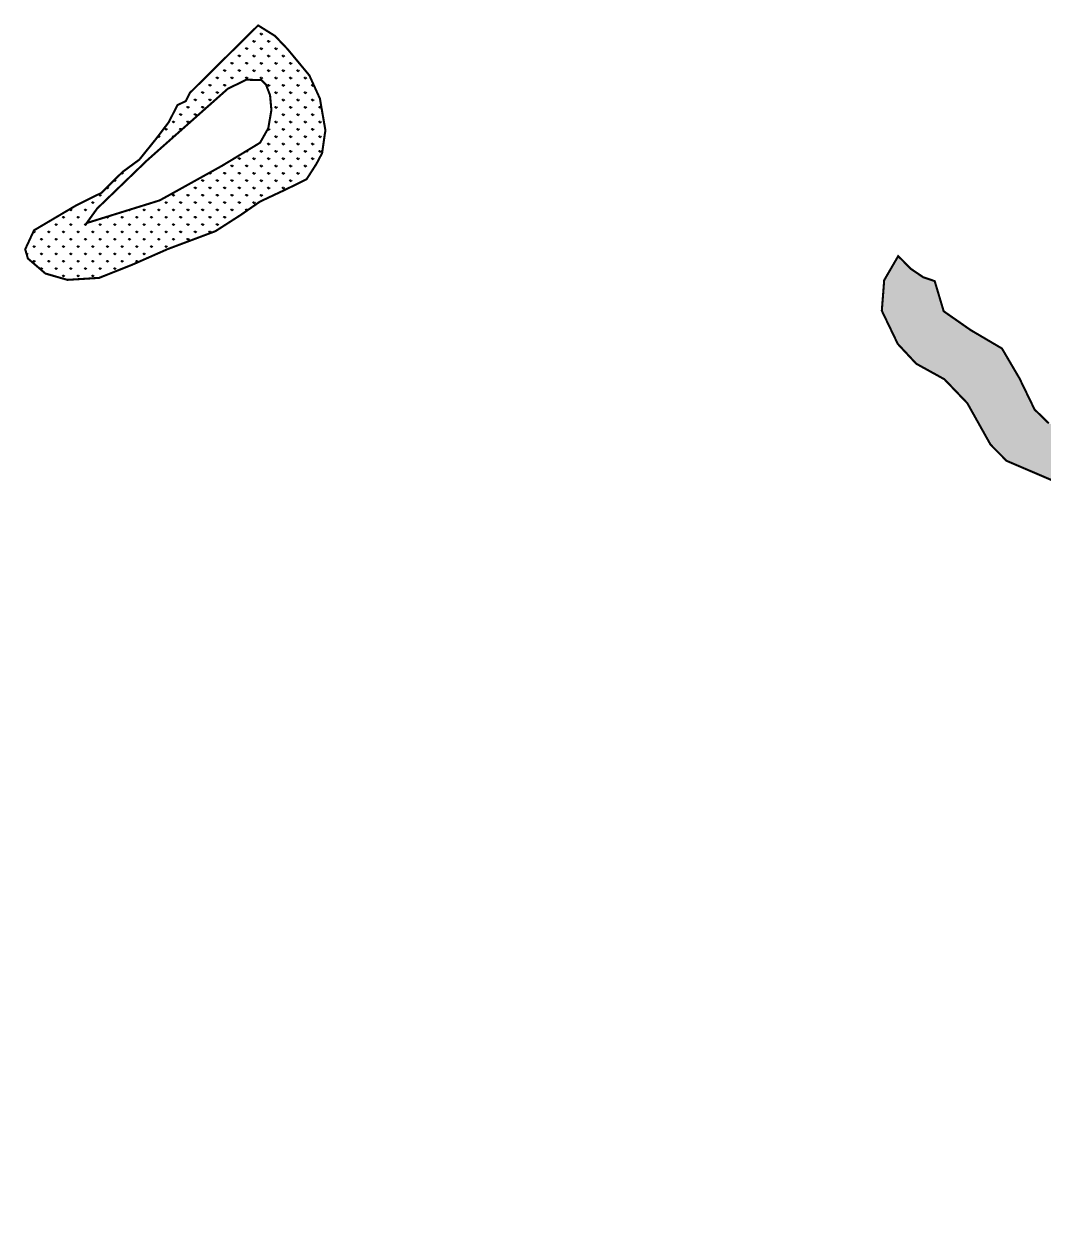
# Model space of a CAD drawing. Header units: metres. Extents: x 319750 to 415268, y 1725605 to 1842937.
# Drawn here: x 336290 to 337274, y 1785700 to 1786862 of the extents above; entities that cross this region are included whole.
import ezdxf

# ---------------------------------------------------------------- set-up
doc = ezdxf.new("R2010")
doc.units = ezdxf.units.M
doc.header["$MEASUREMENT"] = 0
doc.layers.add('MANGROOVES BUFFER ZONE', color=120, linetype='Continuous')

msp = doc.modelspace()

# ---------------------------------------------------------------- hatches: boundary and pattern name
at = {"layer": 'MANGROOVES BUFFER ZONE'}
h = msp.add_hatch(dxfattribs=at)
h.set_pattern_fill('GRASS', color=256, scale=10)
h.paths.add_polyline_path([(336475, 1786662.4), (336499.3, 1786678), (336517.9, 1786690.9), (336542.8, 1786702.6), (336562.8, 1786712.4), (336572.3, 1786727.2), (336577.8, 1786737.6), (336581, 1786759.7), (336575.7, 1786790.3), (336565.5, 1786812.7), (336544.5, 1786838), (336532.4, 1786850.7), (336516.1, 1786860.9), (336491.1, 1786836.2), (336470.8, 1786816.1), (336450.4, 1786795.9), (336446.3, 1786787.9), (336438.2, 1786783.9), (336430, 1786767.7), (336417.8, 1786751.6), (336401.5, 1786731.4), (336385.2, 1786719.4), (336364.9, 1786699.3), (336340.5, 1786687.2), (336299.9, 1786663.2), (336291.4, 1786644.9), (336294, 1786636), (336310.9, 1786621.5), (336332.1, 1786615.4), (336362.7, 1786617.3), (336394.9, 1786630.1), (336428.9, 1786645.1)])
h.paths.add_polyline_path([(336350.7, 1786670.2), (336360.8, 1786684.2), (336408.9, 1786730.6), (336486.9, 1786799.8), (336504.8, 1786808.5), (336519.3, 1786808.1), (336523.7, 1786803.7), (336527.6, 1786793.6), (336528.9, 1786779.2), (336525.9, 1786761.7), (336518, 1786747.7), (336481.2, 1786725.4), (336421.2, 1786692.1)], flags=16)
h = msp.add_hatch(dxfattribs=at)
h.set_pattern_fill('GRASS', color=256, scale=10)
h.paths.add_polyline_path([(337549, 1786351), (337526.8, 1786393.6), (337479.7, 1786421.2), (337438.9, 1786441.1), (337394.2, 1786448.6), (337330.4, 1786457.9), (337278.9, 1786477), (337265.2, 1786490.3), (337250.6, 1786520.4), (337233.7, 1786549.2), (337203.6, 1786566.9), (337177.5, 1786585.1), (337168.8, 1786614.2), (337157.8, 1786617.9), (337145.7, 1786626.1), (337137.7, 1786634.3), (337133.6, 1786638.3), (337120.1, 1786615.1), (337117.8, 1786585.6), (337133.2, 1786553.6), (337151, 1786534.5), (337178.2, 1786519.5), (337200.3, 1786496.4), (337222.7, 1786456.4), (337238.2, 1786440.8), (337285.2, 1786420.7), (337356.8, 1786407.8), (337409.7, 1786397.4), (337446.8, 1786374.8), (337467.3, 1786364.2), (337488.7, 1786356.3), (337497.6, 1786340.3), (337499.1, 1786327.4), (337504.4, 1786310.3), (337513.7, 1786298.5), (337515.9, 1786275.6), (337503.6, 1786207.1), (337498.7, 1786045.6), (337492.9, 1785964.9), (337520.4, 1785887.2), (337530, 1785789.8), (337527.1, 1785685.7), (337527.3, 1785578.2), (337539.9, 1785454.1), (337554.8, 1785406.1), (337593.1, 1785349.6), (337617.1, 1785316.8), (337640, 1785302.3), (337656.5, 1785299.4), (337648.4, 1785307.6), (337648.4, 1785311.6), (337644.4, 1785311.7), (337644.4, 1785315.7), (337640.4, 1785327.9), (337636.4, 1785336), (337636.5, 1785340), (337644.6, 1785348.1), (337648.7, 1785348.1), (337656.8, 1785352.1), (337664.9, 1785352), (337664.9, 1785360.1), (337664.9, 1785364.2), (337664.8, 1785364.6), (337655.6, 1785359.7), (337640, 1785361.4), (337629.2, 1785371.3), (337623, 1785386.5), (337611.8, 1785412.4), (337611.9, 1785433.2), (337608.7, 1785437.4), (337600.7, 1785457.6), (337596.7, 1785469.8), (337592.8, 1785494.1), (337592.8, 1785502.2), (337592.9, 1785506.3), (337588.9, 1785522.5), (337589.1, 1785550.8), (337589.2, 1785579.2), (337589.3, 1785595.4), (337590.9, 1785607.5), (337579.8, 1785612.2), (337577.6, 1785621.6), (337578, 1785672.6), (337582.9, 1785763.3), (337578.5, 1785839.6), (337575.8, 1785873.1), (337578.9, 1785903.1), (337574.9, 1785927.4), (337571.5, 1785963.8), (337557.9, 1785970.2), (337553, 1785987.6), (337552.5, 1786021.5), (337557.5, 1786065.7), (337566, 1786085.5), (337563.9, 1786133.9), (337564, 1786148.1), (337559.6, 1786164.4), (337561.4, 1786191.9), (337561.8, 1786229.5), (337563.1, 1786316)])

# ---------------------------------------------------------------- linework, layer by layer
at = {"layer": 'MANGROOVES BUFFER ZONE', "const_width": 2}
for points in [[(336475, 1786662.4), (336499.3, 1786678), (336517.9, 1786690.9), (336542.8, 1786702.6), (336562.8, 1786712.4), (336572.3, 1786727.2), (336577.8, 1786737.6), (336581, 1786759.7), (336575.7, 1786790.3), (336565.5, 1786812.7), (336544.5, 1786838), (336532.4, 1786850.7), (336516.1, 1786860.9), (336491.1, 1786836.2), (336470.8, 1786816.1), (336450.4, 1786795.9), (336446.3, 1786787.9), (336438.2, 1786783.9), (336430, 1786767.7), (336417.8, 1786751.6), (336401.5, 1786731.4), (336385.2, 1786719.4), (336364.9, 1786699.3), (336340.5, 1786687.2), (336299.9, 1786663.2), (336291.4, 1786644.9), (336294, 1786636), (336310.9, 1786621.5), (336332.1, 1786615.4), (336362.7, 1786617.3), (336394.9, 1786630.1), (336428.9, 1786645.1), (336475, 1786662.4)], [(336350.7, 1786670.2), (336360.8, 1786684.2), (336408.9, 1786730.6), (336486.9, 1786799.8), (336504.8, 1786808.5), (336519.3, 1786808.1), (336523.7, 1786803.7), (336527.6, 1786793.6), (336528.9, 1786779.2), (336525.9, 1786761.7), (336518, 1786747.7), (336481.2, 1786725.4), (336421.2, 1786692.1), (336350.7, 1786670.2)]]:
    msp.add_lwpolyline(points, close=True, dxfattribs=at)
msp.add_lwpolyline([(337278.9, 1786477), (337265.2, 1786490.3), (337250.6, 1786520.4), (337233.7, 1786549.2), (337203.6, 1786566.9), (337177.5, 1786585.1), (337168.8, 1786614.2), (337157.8, 1786617.9), (337145.7, 1786626.1), (337137.7, 1786634.3), (337133.6, 1786638.3), (337120.1, 1786615.1), (337117.8, 1786585.6), (337133.2, 1786553.6), (337151, 1786534.5), (337178.2, 1786519.5), (337200.3, 1786496.4), (337222.7, 1786456.4), (337238.2, 1786440.8), (337285.2, 1786420.7)], dxfattribs=at)

doc.saveas('drawing.dxf')
